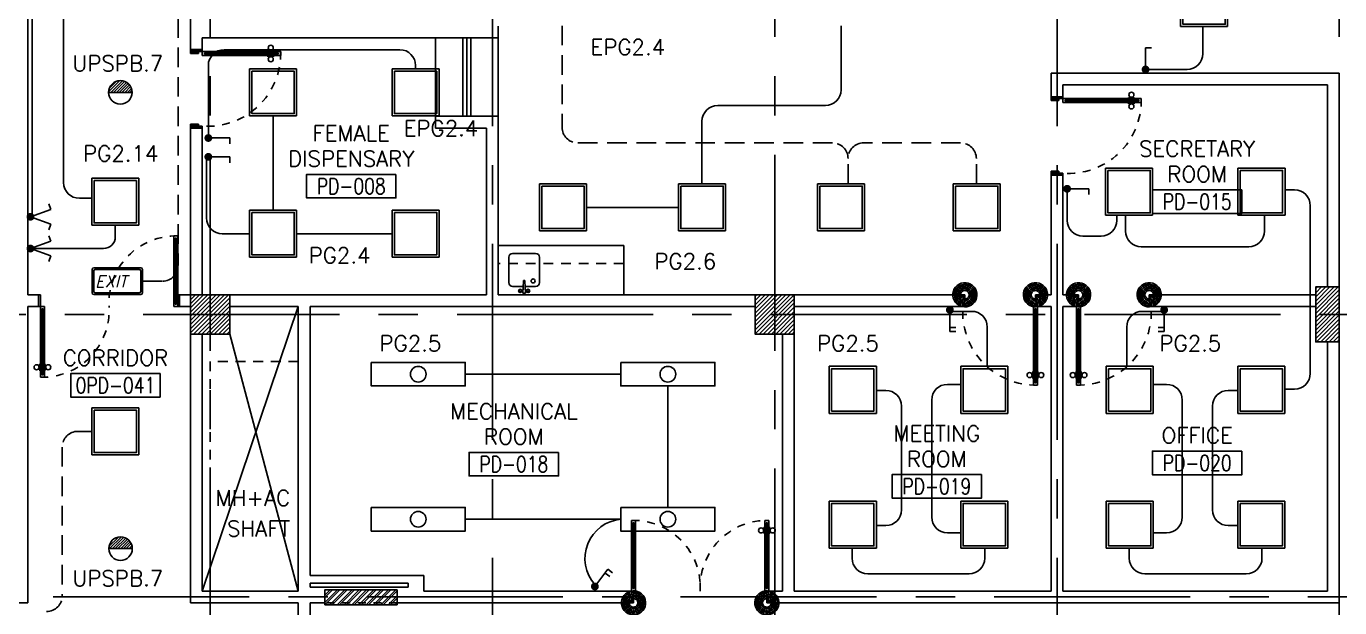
# Model space of a CAD drawing. Extents: x -10 to 91, y -4 to 87.
# Drawn here: x 29.2 to 45.95, y 32.35 to 39.76 of the extents above; entities that cross this region are included whole.
import ezdxf
from ezdxf.enums import TextEntityAlignment as Align

# ---------------------------------------------------------------- set-up
doc = ezdxf.new("R2010")
doc.units = 0
doc.header["$MEASUREMENT"] = 0
for name, pattern in [('CENTERX2', [4, 2.5, -0.5, 0.5, -0.5]), ('HIDDEN', [0.375, 0.25, -0.125]), ('HIDDEN2', [0.1875, 0.125, -0.0625])]:
    doc.linetypes.add(name, pattern=pattern)
doc.layers.get('0').update_dxf_attribs({"linetype": 'CONTINUOUS'})
for name, color, linetype in [('AXES', 11, 'CENTERX2'), ('COL', 11, 'CONTINUOUS'), ('COUNTER', 11, 'CONTINUOUS'), ('DIM', 11, 'CONTINUOUS'), ('DOOR', 11, 'CONTINUOUS'), ('E-CLINE', 2, 'CONTINUOUS'), ('E-HLINE', 2, 'HIDDEN'), ('E-LI', 4, 'CONTINUOUS'), ('E-LITE', 4, 'CONTINUOUS'), ('E-SWITCH', 4, 'CONTINUOUS'), ('E-TRXT', 4, 'CONTINUOUS'), ('EL-LITE', 4, 'CONTINUOUS'), ('FHC', 11, 'CONTINUOUS'), ('GAR', 11, 'CONTINUOUS'), ('HAT', 11, 'CONTINUOUS'), ('HIDDEN', 11, 'HIDDEN2'), ('Locker', 11, 'CONTINUOUS'), ('ME-FIX', 11, 'CONTINUOUS'), ('RM-BOX', 11, 'CONTINUOUS'), ('RM-NAME', 11, 'CONTINUOUS'), ('RM-NO', 11, 'CONTINUOUS'), ('WALL', 11, 'CONTINUOUS'), ('WIN', 11, 'CONTINUOUS')]:
    doc.layers.add(name, color=color, linetype=linetype)
doc.styles.add('ITALICC', font='italicc')
doc.styles.add('ROMANS', font='ROMANS.shx', dxfattribs={"width": 0.6})

# ---------------------------------------------------------------- blocks, each defined once
blk = doc.blocks.new('A$C272A55A0')
at = {"layer": 'DOOR', "color": 0, "linetype": 'ByBlock'}
for p, q in [((0, 900), (0, 1050)), ((50, 1050), (0, 1050)), ((50, 950), (50, 1050)), ((1750, 950), (1750, 1050)), ((1750, 1050), (1800, 1050)), ((1800, 1050), (1800, 900)), ((0, 900), (25, 900)), ((25, 950), (50, 950)), ((25, 900), (25, 950)), ((75, 900), (25, 900)), ((25, 850), (25, 900)), ((42, 850), (25, 850)), ((58, 870), (42, 870)), ((42, 870), (42, 850)), ((58, 850), (58, 870)), ((75, 850), (58, 850)), ((75, 900), (75, 850)), ((1725, 900), (1775, 900)), ((1725, 900), (1725, 850)), ((1725, 850), (1742, 850)), ((1742, 870), (1758, 870)), ((1742, 850), (1742, 870)), ((1775, 950), (1750, 950)), ((1758, 870), (1758, 850)), ((1758, 850), (1775, 850)), ((1775, 900), (1775, 950)), ((1800, 900), (1775, 900)), ((1775, 850), (1775, 900)), ((1725, 173), (1718, 173)), ((1718, 173), (1718, 83)), ((1775, 173), (1782, 173)), ((1782, 173), (1782, 83)), ((25, 50), (42, 50)), ((25, 50), (25, 0)), ((25, 0), (75, 0)), ((75, 0), (25, 0)), ((42, 50), (42, 30)), ((42, 30), (58, 30)), ((58, 50), (75, 50)), ((58, 50), (58, 30)), ((75, 50), (75, 0)), ((1718, 160), (1709, 160)), ((1709, 95), (1709, 160)), ((1718, 95), (1709, 95)), ((1718, 95), (1718, 160)), ((1725, 83), (1718, 83)), ((1742, 50), (1725, 50)), ((1725, 50), (1725, 0)), ((1775, 0), (1725, 0)), ((1725, 0), (1775, 0)), ((1742, 50), (1742, 30)), ((1758, 30), (1742, 30)), ((1775, 50), (1758, 50)), ((1758, 50), (1758, 30)), ((1775, 83), (1782, 83)), ((1775, 50), (1775, 0)), ((1782, 160), (1791, 160)), ((1782, 95), (1782, 160)), ((1782, 95), (1791, 95)), ((1791, 95), (1791, 160))]:
    blk.add_line(p, q, dxfattribs=at)
at = {"layer": 'DOOR', "color": 9, "linetype": 'ByBlock'}
for p, q in [((50, 1050), (0, 1010)), ((50, 1050), (0, 937)), ((50, 1050), (37, 950)), ((1750, 1050), (1800, 1010)), ((1750, 1050), (1800, 937)), ((1750, 1050), (1763, 950))]:
    blk.add_line(p, q, dxfattribs=at)
at = {"layer": 'DOOR', "linetype": 'ByBlock'}
for p, q in [((25, 850), (25, 50)), ((42, 850), (42, 50)), ((58, 850), (58, 50)), ((75, 50), (75, 850)), ((1725, 50), (1725, 850)), ((1742, 850), (1742, 50)), ((1758, 850), (1758, 50)), ((1775, 850), (1775, 50))]:
    blk.add_line(p, q, dxfattribs=at)
at = {"layer": 'DOOR', "color": 0, "linetype": 'ByBlock'}
for centre in [(1676, 128), (1824, 128)]:
    blk.add_circle(centre, 32.4, dxfattribs=at)
at = {"layer": 'DOOR', "color": 9, "linetype": 'ByBlock'}
for centre, radius, start, end in [((50, 1050), 54.4, 203.2074, 270), ((50, 1050), 34.4, 180, 270), ((50, 1050), 14.4, 180, 270), ((1750, 1050), 14.4, 270, 0), ((1750, 1050), 34.4, 270, 0), ((1750, 1050), 54.4, 270, 336.7926), ((50, 1050), 74.4, 227.7764, 270), ((50, 1050), 94.4, 238.0182, 270), ((50, 1050), 114, 244.0838, 257.3774), ((50, 1050), 134, 248.1598, 259.28), ((50, 1050), 154, 251.1053, 256.2858), ((1750, 1050), 74.4, 270, 312.2236), ((1750, 1050), 94.4, 270, 301.9818), ((1750, 1050), 114, 282.6226, 295.9162), ((1750, 1050), 134, 280.72, 291.8402), ((1750, 1050), 154, 283.7142, 288.8947)]:
    blk.add_arc(centre, radius, start, end, dxfattribs=at)
at = {"layer": 'DOOR', "linetype": 'HIDDEN', "ltscale": 0.5}
for centre, start, end in [((50, 851), 268.3174, 3.2965), ((1750, 851), 176.7035, 271.6826)]:
    blk.add_arc(centre, 851, start, end, dxfattribs=at)
at = {"layer": 'WALL', "linetype": 'ByBlock'}
blk.add_line((1800, 900), (1800, 1050), dxfattribs=at)
blk = doc.blocks.new('*X83')
at = {"color": 0}
for p, q in [((49339, 32263), (49838, 32761)), ((49339, 32316), (49785, 32761)), ((49339, 32369), (49732, 32761)), ((49339, 32422), (49679, 32761)), ((49339, 32475), (49625, 32761)), ((49339, 32528), (49572, 32761)), ((49339, 32581), (49519, 32761)), ((49339, 32634), (49466, 32761)), ((49339, 32687), (49413, 32761)), ((49339, 32740), (49360, 32761)), ((49391, 32261), (49839, 32710)), ((49444, 32261), (49839, 32657)), ((49497, 32261), (49839, 32603)), ((49550, 32261), (49839, 32550)), ((49603, 32261), (49839, 32497)), ((49656, 32261), (49839, 32444)), ((49709, 32261), (49839, 32391)), ((49762, 32261), (49839, 32338)), ((49815, 32261), (49839, 32285))]:
    blk.add_line(p, q, dxfattribs=at)
blk = doc.blocks.new('COL50')
at = {"layer": 'COL'}
blk.add_lwpolyline([(-250, 250), (-250, -250), (250, -250), (250, 250)], close=True, dxfattribs=at)
blk = doc.blocks.new('RM1')
at = {"layer": 'RM-BOX'}
blk.add_lwpolyline([(570, -200), (-570, -200), (-570, -500), (570, -500)], close=True, dxfattribs=at)
at = {"layer": 'RM-NAME', "style": 'ROMANS'}
for tag, p in [('ROOMNAME1', (0, 324)), ('ROOMNAME2', (0, 0))]:
    blk.add_attdef(tag, text='', height=200, dxfattribs=at).set_placement(p, align=Align.MIDDLE)
at = {"layer": 'RM-NO', "style": 'ROMANS', "width": 0.8}
blk.add_attdef('ROOMNO', text='', height=200, dxfattribs=at).set_placement((0, -350), align=Align.MIDDLE)
blk = doc.blocks.new('*X88')
at = {"color": 0}
for p, q in [((42139, 32275), (42625, 32761)), ((42139, 32328), (42572, 32761)), ((42139, 32381), (42519, 32761)), ((42139, 32434), (42466, 32761)), ((42139, 32487), (42413, 32761)), ((42139, 32540), (42360, 32761)), ((42139, 32593), (42307, 32761)), ((42139, 32646), (42254, 32761)), ((42139, 32699), (42201, 32761)), ((42139, 32752), (42148, 32761)), ((42178, 32261), (42639, 32722)), ((42231, 32261), (42639, 32669)), ((42284, 32261), (42639, 32616)), ((42337, 32261), (42639, 32563)), ((42390, 32261), (42639, 32510)), ((42443, 32261), (42639, 32457)), ((42496, 32261), (42639, 32404)), ((42549, 32261), (42639, 32351)), ((42602, 32261), (42639, 32298))]:
    blk.add_line(p, q, dxfattribs=at)
blk = doc.blocks.new('A$C24ED45A6')
at = {"layer": 'DOOR', "color": 0, "linetype": 'ByBlock'}
for p, q in [((909, 1055), (909, 990)), ((918, 1055), (909, 1055)), ((918, 978), (918, 1068)), ((925, 1068), (918, 1068)), ((918, 1055), (918, 990)), ((925, 1100), (925, 1150)), ((925, 1150), (975, 1150)), ((975, 1150), (925, 1150)), ((942, 1100), (925, 1100)), ((942, 1100), (942, 1120)), ((958, 1120), (942, 1120)), ((958, 1100), (958, 1120)), ((975, 1100), (958, 1100)), ((975, 1100), (975, 1150)), ((975, 1068), (982, 1068)), ((982, 978), (982, 1068)), ((982, 1055), (982, 990)), ((982, 1055), (991, 1055)), ((991, 1055), (991, 990)), ((918, 990), (909, 990)), ((925, 978), (918, 978)), ((975, 978), (982, 978)), ((982, 990), (991, 990)), ((925, 150), (925, 200)), ((925, 200), (942, 200)), ((942, 200), (942, 180)), ((942, 180), (958, 180)), ((958, 180), (958, 200)), ((958, 200), (975, 200)), ((975, 200), (975, 150)), ((0, 0), (0, 150)), ((0, 150), (25, 150)), ((50, 0), (0, 0)), ((25, 150), (25, 100)), ((25, 100), (50, 100)), ((50, 100), (50, 0)), ((925, 150), (975, 150)), ((975, 100), (950, 100)), ((950, 100), (950, 0)), ((1000, 150), (975, 150)), ((975, 150), (975, 100)), ((1000, 150), (1000, 0)), ((950, 0), (1000, 0))]:
    blk.add_line(p, q, dxfattribs=at)
at = {"layer": 'DOOR', "linetype": 'ByBlock'}
for p, q in [((925, 1100), (925, 200)), ((942, 200), (942, 1100)), ((958, 200), (958, 1100)), ((975, 200), (975, 1100))]:
    blk.add_line(p, q, dxfattribs=at)
at = {"layer": 'DOOR', "color": 9, "linetype": 'ByBlock'}
for p, q in [((50, 0), (0, 114)), ((50, 0), (0, 40)), ((50, 0), (37, 100)), ((950, 0), (1000, 114)), ((950, 0), (963, 100)), ((950, 0), (1000, 40))]:
    blk.add_line(p, q, dxfattribs=at)
at = {"layer": 'DOOR', "color": 0, "linetype": 'ByBlock'}
for centre in [(876, 1023), (1024, 1023)]:
    blk.add_circle(centre, 32.4, dxfattribs=at)
at = {"layer": 'DOOR', "linetype": 'HIDDEN', "ltscale": 0.5}
blk.add_arc((950, 222), 928, 88.456, 184.4816, dxfattribs=at)
at = {"layer": 'DOOR', "color": 9, "linetype": 'ByBlock'}
for centre, radius, start, end in [((50, 0), 154, 103.7142, 108.8947), ((50, 0), 134, 100.72, 111.8402), ((50, 0), 114, 102.6226, 115.9162), ((50, 0), 94.4, 90, 121.9818), ((50, 0), 74.4, 90, 132.2236), ((50, 0), 54.4, 90, 156.7926), ((50, 0), 34.4, 90, 180), ((50, 0), 14.4, 90, 180), ((950, 0), 94.4, 58.0182, 90), ((950, 0), 74.4, 47.7764, 90), ((950, 0), 54.4, 23.2074, 90), ((950, 0), 34.4, 0, 90), ((950, 0), 14.4, 0, 90), ((950, 0), 134, 68.1598, 79.28), ((950, 0), 114, 64.0838, 77.3774), ((950, 0), 154, 71.1053, 76.2858)]:
    blk.add_arc(centre, radius, start, end, dxfattribs=at)
at = {"layer": 'WALL'}
blk.add_line((1000, 0), (1000, 150), dxfattribs=at)
blk = doc.blocks.new('A$C347D0806')
at = {"layer": 'ME-FIX'}
for p, q in [((0.627, 1.6), (0.627, 0)), ((0.107, 1.28), (0.107, 1.417)), ((0.157, 1.467), (0.478, 1.467)), ((0.528, 1.417), (0.528, 1.124)), ((0.019, 1.254), (0.019, 1.287)), ((0.019, 1.287), (0.174, 1.28)), ((0.019, 1.254), (0.174, 1.261)), ((0.107, 1.124), (0.107, 1.261)), ((0.478, 1.074), (0.157, 1.074)), ((0.627, 0), (0, 0))]:
    blk.add_line(p, q, dxfattribs=at)
for centre, radius in [((0.05, 1.32), 0.0217), ((0.05, 1.221), 0.0217), ((0.05, 1.32), 0.014), ((0.05, 1.221), 0.014), ((0.177, 1.156), 0.0255)]:
    blk.add_circle(centre, radius, dxfattribs=at)
for centre, radius, start, end in [((0.157, 1.417), 0.0499, 90, 180), ((0.478, 1.417), 0.0499, 0, 90), ((0.174, 1.27), 0.00997, 270, 90), ((0.157, 1.124), 0.0499, 180, 270), ((0.478, 1.124), 0.0499, 270, 0)]:
    blk.add_arc(centre, radius, start, end, dxfattribs=at)
blk = doc.blocks.new('fe-door')
at = {"layer": 'DOOR', "color": 0, "linetype": 'ByBlock'}
for p, q in [((-900, 1775), (-900, 1725)), ((-900, 1725), (-900, 1775)), ((-850, 1775), (-900, 1775)), ((-850, 1725), (-900, 1725)), ((-870, 1758), (-870, 1742)), ((-850, 1758), (-870, 1758)), ((-850, 1742), (-870, 1742)), ((-850, 1775), (-850, 1758)), ((-850, 1742), (-850, 1725)), ((-818, 1775), (-818, 1782)), ((-728, 1782), (-818, 1782)), ((-818, 1725), (-818, 1718)), ((-728, 1718), (-818, 1718)), ((-805, 1782), (-805, 1791)), ((-805, 1791), (-740, 1791)), ((-805, 1782), (-740, 1782)), ((-805, 1718), (-805, 1709)), ((-805, 1718), (-740, 1718)), ((-805, 1709), (-740, 1709)), ((-740, 1782), (-740, 1791)), ((-740, 1718), (-740, 1709)), ((-728, 1775), (-728, 1782)), ((-728, 1725), (-728, 1718)), ((-50, 1758), (-50, 1775)), ((-50, 1775), (0, 1775)), ((-30, 1758), (-50, 1758)), ((-50, 1725), (-50, 1742)), ((-50, 1742), (-30, 1742)), ((0, 1725), (-50, 1725)), ((-30, 1742), (-30, 1758)), ((150, 1800), (0, 1800)), ((0, 1800), (0, 1775)), ((0, 1725), (0, 1775)), ((0, 1775), (150, 1775)), ((150, 1775), (150, 1800)), ((0, 75), (0, 25)), ((0, 75), (50, 75)), ((0, 0), (0, 25)), ((0, 25), (50, 25)), ((150, 25), (0, 25)), ((0, 0), (150, 0)), ((30, 58), (30, 42)), ((50, 58), (30, 58)), ((30, 42), (50, 42)), ((50, 75), (50, 58)), ((50, 42), (50, 25)), ((150, 25), (150, 0)), ((850, 58), (850, 75)), ((850, 75), (900, 75)), ((850, 58), (870, 58)), ((850, 25), (850, 42)), ((850, 42), (870, 42)), ((850, 25), (900, 25)), ((870, 42), (870, 58)), ((900, 25), (900, 75)), ((900, 75), (900, 25))]:
    blk.add_line(p, q, dxfattribs=at)
at = {"layer": 'DOOR', "linetype": 'ByBlock'}
for p, q in [((-50, 1775), (-850, 1775)), ((-50, 1758), (-850, 1758)), ((-50, 1742), (-850, 1742)), ((-850, 1725), (-50, 1725)), ((850, 75), (50, 75)), ((50, 58), (850, 58)), ((50, 42), (850, 42)), ((50, 25), (850, 25))]:
    blk.add_line(p, q, dxfattribs=at)
at = {"layer": 'DOOR', "color": 0, "linetype": 'ByBlock'}
for centre in [(-773, 1824), (-773, 1676)]:
    blk.add_circle(centre, 32.4, dxfattribs=at)
at = {"layer": 'DOOR', "linetype": 'HIDDEN', "ltscale": 0.5}
for centre, start, end in [((-49, 1750), 178.3174, 273.2965), ((49, 50), 358.3174, 93.2965)]:
    blk.add_arc(centre, 851, start, end, dxfattribs=at)
at = {"layer": 'WALL'}
for p, q in [((0, 1800), (150, 1800)), ((0, 0), (150, 0))]:
    blk.add_line(p, q, dxfattribs=at)
at = {"layer": 'WALL', "linetype": 'ByBlock'}
blk.add_line((0, 1800), (150, 1800), dxfattribs=at)
blk = doc.blocks.new('L42')
at = {"layer": 'E-LITE'}
for p, q in [((0.3, 0.3), (-0.3, 0.3)), ((-0.3, 0.3), (-0.3, -0.3)), ((0.3, -0.3), (0.3, 0.3)), ((-0.3, -0.3), (0.3, -0.3))]:
    blk.add_line(p, q, dxfattribs=at)
at = {"layer": 'E-LITE', "color": 8}
blk.add_lwpolyline([(-0.27, 0.27), (-0.27, -0.27), (0.27, -0.27), (0.27, 0.27)], close=True, dxfattribs=at)
blk = doc.blocks.new('1G1W')
for p, q in [((0, 0), (0.55, 0)), ((0.55, 0), (0.55, -0.15))]:
    blk.add_line(p, q)
at = {"const_width": 0.1}
blk.add_lwpolyline([(-0.05, 0, 1), (0.05, 0, 1)], format="xyb", close=True, dxfattribs=at)
blk = doc.blocks.new('2G1W')
for p, q in [((0, 0), (0.55, 0)), ((0.45, 0), (0.45, -0.15)), ((0.55, 0), (0.55, -0.15))]:
    blk.add_line(p, q)
at = {"const_width": 0.1}
blk.add_lwpolyline([(-0.05, 0, 1), (0.05, 0, 1)], format="xyb", close=True, dxfattribs=at)
blk = doc.blocks.new('EXIT')
at = {"layer": 'E-LITE', "color": 4}
for p, q in [((0.3, 0.17), (-0.3, 0.17)), ((-0.32, 0.15), (-0.32, -0.15)), ((0.32, -0.15), (0.32, 0.15)), ((-0.3, -0.17), (0.3, -0.17))]:
    blk.add_line(p, q, dxfattribs=at)
at = {"layer": 'E-LITE', "color": 8}
for p, q in [((-0.3, 0.13), (-0.3, -0.13)), ((0.28, 0.15), (-0.28, 0.15)), ((0.3, -0.13), (0.3, 0.13)), ((-0.28, -0.15), (0.28, -0.15))]:
    blk.add_line(p, q, dxfattribs=at)
at = {"layer": 'E-LITE', "color": 4}
for centre, start, end in [((-0.3, 0.15), 90, 180), ((0.3, 0.15), 360, 90), ((-0.3, -0.15), 180, 270), ((0.3, -0.15), 270, 0)]:
    blk.add_arc(centre, 0.02, start, end, dxfattribs=at)
at = {"layer": 'E-LITE', "color": 8}
for centre, start, end in [((-0.28, 0.13), 90, 180), ((0.28, 0.13), 0, 90), ((-0.28, -0.13), 180, 270), ((0.28, -0.13), 270, 0)]:
    blk.add_arc(centre, 0.02, start, end, dxfattribs=at)
at = {"layer": 'E-LITE', "color": 5, "style": 'ITALICC'}
blk.add_text('EXIT', height=0.15, dxfattribs=at).set_placement((-0.284, -0.078))
blk = doc.blocks.new('1G2W')
for p, q in [((0, 0), (0.517, 0.188)), ((0, 0), (0.517, -0.188)), ((0.517, 0.188), (0.466, 0.329)), ((0.517, -0.188), (0.466, -0.329))]:
    blk.add_line(p, q)
at = {"const_width": 0.1}
blk.add_lwpolyline([(-0.05, 0, 1), (0.05, 0, 1)], format="xyb", close=True, dxfattribs=at)
blk = doc.blocks.new('EL')
at = {"layer": 'EL-LITE'}
h = blk.add_hatch(dxfattribs=at)
h.set_pattern_fill('ANSI31', color=4, scale=0.2, style=0)
h.set_pattern_definition([(45, (587.071197, 567.777136), (-0.0176776695, 0.0176776695), [])])
h.paths.add_polyline_path([(0.15, 0, 1), (-0.15, 0)])
at = {"layer": 'EL-LITE', "color": 4}
blk.add_line((-0.15, 0), (0.15, 0), dxfattribs=at)
blk.add_circle((0, 0), 0.15, dxfattribs=at)
blk = doc.blocks.new('FLS240')
at = {"layer": 'E-LI'}
blk.add_lwpolyline([(-0.6, 0.15), (-0.6, -0.15), (0.6, -0.15), (0.6, 0.15)], close=True, dxfattribs=at)
blk.add_circle((0, 0), 0.1, dxfattribs=at)

msp = doc.modelspace()

# ---------------------------------------------------------------- hatches: boundary and pattern name
at = {"layer": 'FHC', "linetype": 'ByBlock', "ltscale": 0.3}
h = msp.add_hatch(dxfattribs=at)
h.set_pattern_fill('ANSI32', color=11, scale=175, style=0)
h.set_pattern_definition([(44.999998, (-199.187276, 1.33441), (-0.046403885, 0.046403882), []), (44.999998, (-199.15634, 1.33441), (-0.046403885, 0.046403882), [])])
h.paths.add_polyline_path([(33.9289, 32.3854), (33.9289, 32.5754), (33.0089, 32.5754), (33.0089, 32.3854)])
h.paths.add_polyline_path([(32.7963, 31.9643), (32.7963, 32.3851), (33.0588, 32.3851), (33.0588, 31.9643)], flags=9)
at = {"layer": 'HAT'}
h = msp.add_hatch(dxfattribs=at)
h.set_pattern_fill('ANSI31', color=256, scale=0.3, style=0)
h.set_pattern_definition([(45, (-337.801315, -26.44558), (-0.0265165043, 0.0265165043), [])])
h.paths.add_polyline_path([(45.9439, 36.0854), (45.9439, 36.4354), (45.6439, 36.4354), (45.6439, 36.0854)])
h.paths.add_polyline_path([(45.6439, 35.7354), (45.9439, 35.7354), (45.9439, 36.0854), (45.6439, 36.0854)])

# ---------------------------------------------------------------- linework, layer by layer
at = {"layer": 'AXES'}
for p, q in [((31.5439, 7.6211), (31.5439, 86.0986)), ((38.7439, 7.6211), (38.7439, 86.0986)), ((45.9439, 7.6211), (45.9439, 85.7579)), ((35.1439, 14.4854), (35.1439, 73.3054)), ((42.3439, 14.4854), (42.3439, 73.3054)), ((2.6925, 36.0854), (71.7839, 36.0854)), ((13.5439, 32.4854), (71.7839, 32.4854))]:
    msp.add_line(p, q, dxfattribs=at)
at = {"layer": 'COL'}
msp.add_lwpolyline([(45.9439, 36.4354), (45.9439, 35.7354), (45.6439, 35.7354), (45.6439, 36.4354)], close=True, dxfattribs=at)
at = {"layer": 'COUNTER'}
for p, q in [((34.4189, 38.6104), (34.4189, 39.6104)), ((35.2189, 39.6104), (35.2189, 38.6104))]:
    msp.add_line(p, q, dxfattribs=at)
at = {"layer": 'E-CLINE', "color": 4}
for p, q in [((29.6765, 37.7654), (29.6765, 43.1996)), ((29.2728, 37.3224), (29.2728, 40.2485)), ((39.5909, 39.7651), (39.5909, 38.9474)), ((38.0167, 38.7474), (39.3909, 38.7474)), ((32.3463, 38.6143), (32.3463, 37.4143)), ((37.8167, 37.7499), (37.8167, 38.5474)), ((30.0353, 37.5654), (29.8765, 37.5654)), ((45.2514, 37.6713), (45.3736, 37.6713)), ((37.5167, 37.4499), (36.3425, 37.4499)), ((45.5736, 37.4713), (45.5736, 35.3328)), ((30.3353, 37.222), (30.3353, 37.0746)), ((43.2181, 37.35), (43.2181, 37.1482)), ((44.9886, 37.35), (44.9886, 37.1482)), ((32.6463, 37.1143), (33.8644, 37.1143)), ((30.1853, 36.9246), (29.2448, 36.9246)), ((43.4181, 36.9482), (44.7886, 36.9482)), ((34.7987, 35.3238), (36.7816, 35.3238)), ((41.1162, 35.1943), (40.9461, 35.1943)), ((43.5717, 35.1943), (43.7417, 35.1943)), ((37.3816, 35.1738), (37.3816, 33.625)), ((40.04, 35.1174), (40.1613, 35.1174)), ((44.6479, 35.1174), (44.5266, 35.1174)), ((45.2479, 35.1328), (45.3736, 35.1328)), ((40.3613, 34.9174), (40.3613, 33.5943)), ((40.7461, 34.9943), (40.7461, 33.502)), ((43.9417, 34.9943), (43.9417, 33.502)), ((44.3266, 34.9174), (44.3266, 33.5943)), ((34.7987, 33.475), (36.7816, 33.475)), ((40.04, 33.3943), (40.1613, 33.3943)), ((44.6479, 33.3943), (44.5266, 33.3943)), ((41.1162, 33.302), (40.9461, 33.302)), ((43.5717, 33.302), (43.7417, 33.302)), ((39.73, 33.1063), (39.73, 32.9789)), ((41.4235, 33.1063), (41.4235, 32.9789)), ((43.2643, 33.1063), (43.2643, 32.9789)), ((44.9578, 33.1063), (44.9578, 32.9789)), ((41.2235, 32.7789), (39.93, 32.7789)), ((43.4643, 32.7789), (44.7578, 32.7789))]:
    msp.add_line(p, q, dxfattribs=at)
for centre, radius, start, end in [((39.3909, 38.9474), 0.2, 270, 0), ((38.0167, 38.5474), 0.2, 90, 180), ((29.8765, 37.7654), 0.2, 180, 270), ((45.3736, 37.4713), 0.2, 0, 90), ((30.1853, 37.0746), 0.15, 270, 0), ((43.4181, 37.1482), 0.2, 180, 270), ((44.7886, 37.1482), 0.2, 270, 0), ((40.9461, 34.9943), 0.2, 90, 180), ((43.7417, 34.9943), 0.2, 0, 90), ((45.3736, 35.3328), 0.2, 270, 0), ((40.1613, 34.9174), 0.2, 0, 90), ((44.5266, 34.9174), 0.2, 90, 180), ((40.1613, 33.5943), 0.2, 270, 0), ((40.9461, 33.502), 0.2, 180, 270), ((43.7417, 33.502), 0.2, 270, 0), ((44.5266, 33.5943), 0.2, 180, 270), ((36.826, 32.9753), 0.5017, 95.07984, 221.39934), ((39.93, 32.9789), 0.2, 180, 270), ((41.2235, 32.9789), 0.2, 270, 0), ((43.4643, 32.9789), 0.2, 180, 270), ((44.7578, 32.9789), 0.2, 270, 0)]:
    msp.add_arc(centre, radius, start, end, dxfattribs=at)
at = {"layer": 'E-HLINE', "color": 4}
for p, q in [((31.1386, 40.2358), (31.1386, 36.709)), ((36.0322, 39.7651), (36.0322, 38.4713)), ((36.2322, 38.2713), (39.4792, 38.2713)), ((41.1152, 38.2713), (39.8792, 38.2713)), ((39.6792, 37.7499), (39.6792, 38.0713)), ((41.3152, 37.7499), (41.3152, 38.0702)), ((30.6801, 36.509), (30.9386, 36.509)), ((30.0353, 34.5955), (29.8588, 34.5955)), ((29.6588, 34.3955), (29.6588, 32.5002))]:
    msp.add_line(p, q, dxfattribs=at)
for centre, start, end in [((36.2322, 38.4713), 180, 270), ((39.4792, 38.0713), 0, 90), ((39.4792, 38.0713), 0, 90), ((39.8792, 38.0713), 90, 180), ((41.1152, 38.0713), 0, 90), ((30.9386, 36.709), 270, 0), ((29.8588, 34.3955), 90, 180), ((29.4588, 32.5002), 270, 0)]:
    msp.add_arc(centre, 0.2, start, end, dxfattribs=at)
at = {"layer": 'E-SWITCH', "color": 4}
for p, q in [((44.2036, 39.7541), (44.2036, 39.4069)), ((33.9644, 39.4583), (31.7216, 39.4583)), ((31.5216, 38.3587), (31.5216, 39.2583)), ((34.1644, 39.2143), (34.1644, 39.2583)), ((43.4732, 39.2069), (44.0036, 39.2069)), ((31.4992, 38.0935), (31.4992, 37.3143)), ((42.4738, 37.6867), (42.4738, 37.284)), ((43.106, 37.35), (43.106, 37.284)), ((32.0463, 37.1143), (31.6992, 37.1143)), ((42.906, 37.084), (42.6738, 37.084)), ((40.9956, 36.1248), (41.2551, 36.1248)), ((43.6923, 36.1248), (43.4327, 36.1248)), ((41.4551, 35.4241), (41.4551, 35.9248)), ((43.2327, 35.4241), (43.2327, 35.9248)), ((36.6399, 32.744), (36.5801, 32.7893))]:
    msp.add_line(p, q, dxfattribs=at)
for centre, start, end in [((31.7216, 39.2583), 90, 180), ((33.9644, 39.2583), 0, 90), ((44.0036, 39.4069), 270, 0), ((31.6992, 37.3143), 180, 270), ((42.6738, 37.284), 180, 270), ((42.906, 37.284), 270, 0), ((41.2551, 35.9248), 0, 90), ((43.4327, 35.9248), 90, 180)]:
    msp.add_arc(centre, 0.2, start, end, dxfattribs=at)
at = {"layer": 'FHC', "linetype": 'ByBlock', "ltscale": 0.3}
for p, q in [((33.0089, 32.5754), (33.9289, 32.5754)), ((33.0089, 32.3854), (33.0089, 32.5754)), ((33.9289, 32.5754), (33.9289, 32.3854)), ((33.9289, 32.3854), (33.0089, 32.3854))]:
    msp.add_line(p, q, dxfattribs=at)
at = {"layer": 'FHC', "color": 250, "linetype": 'HIDDEN', "ltscale": 0.25}
msp.add_line((33.9289, 32.4104), (33.0089, 32.4104), dxfattribs=at)
at = {"layer": 'GAR'}
for p, q in [((31.4439, 32.5604), (32.6689, 36.1854)), ((32.6689, 32.5604), (31.7939, 35.8354))]:
    msp.add_line(p, q, dxfattribs=at)
at = {"layer": 'HIDDEN'}
for p, q in [((31.5439, 35.4854), (31.5439, 32.5604)), ((32.6689, 35.4854), (31.5439, 35.4854))]:
    msp.add_line(p, q, dxfattribs=at)
at = {"layer": 'ME-FIX', "linetype": 'HIDDEN2'}
msp.add_line((36.8191, 36.7354), (35.2189, 36.7354), dxfattribs=at)
at = {"layer": 'WALL'}
for p, q in [((29.2189, 42.0854), (29.2189, 36.3354)), ((31.2939, 39.4604), (31.2939, 39.9104)), ((35.2189, 39.7604), (35.2189, 39.6104)), ((31.4439, 39.6104), (35.2189, 39.6104)), ((31.4439, 39.4604), (31.4439, 39.6104)), ((31.4439, 39.4604), (31.2939, 39.4604)), ((45.9439, 39.1604), (42.2689, 39.1604)), ((42.2689, 38.8604), (42.2689, 39.1604)), ((45.9439, 36.3354), (45.9439, 39.1604)), ((42.4189, 38.8604), (42.2689, 38.8604)), ((42.4189, 38.8604), (42.4189, 39.0104)), ((45.7939, 39.0104), (42.4189, 39.0104)), ((45.7939, 36.4354), (45.7939, 39.0104)), ((34.4189, 38.6104), (35.2189, 38.6104)), ((34.4189, 38.6104), (34.4189, 38.4604)), ((35.2189, 38.6104), (35.2189, 36.3354)), ((31.2939, 36.3354), (31.2939, 38.4604)), ((31.4439, 38.4604), (31.2939, 38.4604)), ((31.4439, 36.3354), (31.4439, 38.4604)), ((34.4189, 38.4604), (35.0689, 38.4604)), ((35.0689, 36.3354), (35.0689, 38.4604)), ((42.4189, 37.8604), (42.2689, 37.8604)), ((42.2689, 36.3354), (42.2689, 37.8604)), ((42.4189, 36.3354), (42.4189, 37.8604)), ((29.3556, 36.3354), (29.2189, 36.3354)), ((29.3556, 36.1854), (29.2189, 36.1854)), ((29.2189, 36.1854), (29.2189, 32.4104)), ((29.3556, 36.1854), (29.3556, 36.3354)), ((31.2939, 36.3354), (31.1556, 36.3354)), ((31.1556, 36.1854), (31.1556, 36.3354)), ((31.2939, 36.1854), (31.1556, 36.1854)), ((31.7939, 36.3354), (35.0689, 36.3354)), ((31.7939, 36.1854), (32.6689, 36.1854)), ((32.6689, 36.1854), (32.6689, 32.5604)), ((32.8189, 36.1854), (38.4939, 36.1854)), ((32.8189, 36.1854), (32.8189, 32.7604)), ((35.2189, 36.3354), (38.4939, 36.3354)), ((41.1189, 36.3354), (38.9939, 36.3354)), ((41.1189, 36.1854), (38.9939, 36.1854)), ((41.1189, 36.1854), (41.1189, 36.3354)), ((42.2689, 36.3354), (42.1189, 36.3354)), ((42.1189, 36.1854), (42.1189, 36.3354)), ((42.2689, 36.1854), (42.1189, 36.1854)), ((42.2689, 32.5604), (42.2689, 36.1854)), ((42.5689, 36.3354), (42.4189, 36.3354)), ((42.5689, 36.1854), (42.4189, 36.1854)), ((42.4189, 32.5604), (42.4189, 36.1854)), ((42.5689, 36.1854), (42.5689, 36.3354)), ((43.5689, 36.1854), (43.5689, 36.3354)), ((45.6439, 36.3354), (43.5689, 36.3354)), ((45.6439, 36.1854), (43.5689, 36.1854)), ((31.2939, 35.8354), (31.2939, 32.4104)), ((31.4439, 35.8354), (31.4439, 32.5604)), ((38.8439, 32.5604), (38.8439, 35.8354)), ((38.9939, 32.5604), (38.9939, 35.8354)), ((45.7939, 32.5604), (45.7939, 35.7354)), ((45.9439, 32.4104), (45.9439, 35.8354)), ((34.2689, 32.7604), (32.8189, 32.7604)), ((34.2689, 32.7604), (34.2689, 32.5604)), ((32.6689, 32.5604), (31.4439, 32.5604)), ((34.0689, 32.6604), (32.8189, 32.6604)), ((32.8189, 32.6604), (32.8189, 32.6104)), ((34.0689, 32.6104), (32.8189, 32.6104)), ((33.0089, 32.4104), (33.0089, 32.5754)), ((33.0089, 32.5754), (33.9289, 32.5754)), ((33.9289, 32.5754), (33.9289, 32.4104)), ((34.0689, 32.6604), (34.0689, 32.6104)), ((36.8939, 32.5604), (34.2689, 32.5604)), ((36.8939, 32.5604), (36.8939, 32.4104)), ((38.6939, 32.5604), (38.6939, 32.4104)), ((38.8439, 32.5604), (38.6939, 32.5604)), ((42.2689, 32.5604), (38.9939, 32.5604)), ((45.7939, 32.5604), (42.4189, 32.5604)), ((29.2189, 32.4104), (17.2189, 32.4104)), ((32.6689, 32.4104), (31.2939, 32.4104)), ((32.6689, 32.1854), (32.6689, 32.4104)), ((32.8189, 32.1854), (32.8189, 32.4104)), ((33.0089, 32.4104), (32.8189, 32.4104)), ((36.8939, 32.4104), (33.9289, 32.4104)), ((45.9439, 32.4104), (38.6939, 32.4104))]:
    msp.add_line(p, q, dxfattribs=at)
at = {"layer": 'WIN'}
for p, q in [((34.7689, 38.6104), (34.7689, 39.6104)), ((34.8189, 38.6104), (34.8189, 39.6104)), ((34.8689, 38.6104), (34.8689, 39.6104))]:
    msp.add_line(p, q, dxfattribs=at)

# ---------------------------------------------------------------- block references
at = {"layer": 'COL', "xscale": 0.001000000047497451, "yscale": 0.0009999999892897904, "zscale": 0.001}
for p in [(31.5439, 36.0854), (38.7439, 36.0854)]:
    msp.add_blockref('COL50', p, dxfattribs=at)
at = {"layer": 'DIM', "xscale": 0.001000000047497451, "yscale": 0.0009999999892897904, "zscale": 0.001, "rotation": 90}
msp.add_blockref('fe-door', (31.1556, 36.1854), dxfattribs=at)
at = {"layer": 'DOOR', "color": 0, "yscale": 0.0009999999892897904, "zscale": 0.001}
for name, p, xscale, rotation in [('A$C24ED45A6', (31.2939, 38.4604), -0.0009999999892897904, 270), ('A$C24ED45A6', (42.2689, 37.8604), -0.0009999999892897904, 270), ('A$C24ED45A6', (41.1189, 36.3354), -0.001000000047497451, 180), ('A$C24ED45A6', (43.5689, 36.3354), 0.001000000047497451, 180), ('A$C272A55A0', (36.8939, 33.4608), -0.001000000047497451, 180)]:
    msp.add_blockref(name, p, dxfattribs=dict(at, xscale=xscale, rotation=rotation))
at = {"layer": 'E-LITE', "color": 4}
for name, p in [('L42', (44.2187, 40.0541)), ('L42', (32.3463, 38.9143)), ('L42', (34.1644, 38.9143)), ('L42', (43.2635, 37.65)), ('L42', (44.9514, 37.65)), ('L42', (30.3353, 37.522)), ('L42', (36.0425, 37.4499)), ('L42', (37.8167, 37.4499)), ('L42', (39.5909, 37.4499)), ('L42', (41.3208, 37.4499)), ('L42', (32.3463, 37.1143)), ('L42', (34.1644, 37.1143)), ('EXIT', (30.3601, 36.509)), ('L42', (43.2717, 35.1241)), ('L42', (44.9479, 35.1241)), ('L42', (30.3353, 34.5955)), ('L42', (43.2717, 33.4063)), ('L42', (44.9479, 33.4063))]:
    msp.add_blockref(name, p, dxfattribs=at)
at = {"layer": 'E-LITE'}
for name, p in [('EL', (30.3996, 38.9146)), ('FLS240', (34.1987, 35.3238)), ('FLS240', (37.3816, 35.3238)), ('FLS240', (34.1987, 33.475)), ('FLS240', (37.3816, 33.475)), ('EL', (30.4021, 33.1008))]:
    msp.add_blockref(name, p, dxfattribs=at)
at = {"layer": 'E-LITE', "color": 4, "xscale": -1}
for p in [(39.74, 35.1241), (41.4162, 35.1241), (39.74, 33.4063), (41.4162, 33.4063)]:
    msp.add_blockref('L42', p, dxfattribs=at)
at = {"layer": 'E-SWITCH', "color": 4, "yscale": 0.5, "zscale": 0.5}
for name, p, xscale, rotation in [('1G1W', (43.4732, 39.2069), 0.5, 90), ('2G1W', (40.9779, 36.1424), -0.5, 90), ('2G1W', (43.7099, 36.1424), 0.5, 270), ('1G1W', (36.4507, 32.6186), 0.5, 52.84061885184251)]:
    msp.add_blockref(name, p, dxfattribs=dict(at, xscale=xscale, rotation=rotation))
at = {"layer": 'E-SWITCH', "color": 4, "xscale": 0.5, "yscale": 0.5, "zscale": 0.5}
for name, p in [('1G1W', (31.5216, 38.3337)), ('1G1W', (31.5216, 38.0935)), ('1G1W', (42.4727, 37.6867)), ('1G2W', (29.2529, 37.3296)), ('1G2W', (29.2529, 36.9244))]:
    msp.add_blockref(name, p, dxfattribs=at)
at = {"layer": 'HAT', "xscale": 0.001000000047497451, "yscale": 0.0009999999892897904, "zscale": 0.001}
for p, values in [((33.3441, 38.0696), {'ROOMNO': 'PD-008', 'ROOMNAME2': 'DISPENSARY', 'ROOMNAME1': 'FEMALE'}), ((44.1315, 37.8729), {'ROOMNO': 'PD-015', 'ROOMNAME2': 'ROOM', 'ROOMNAME1': 'SECRETARY'}), ((35.4176, 34.5272), {'ROOMNO': 'PD-018', 'ROOMNAME2': 'ROOM', 'ROOMNAME1': 'MECHANICAL'}), ((40.8113, 34.2441), {'ROOMNO': 'PD-019', 'ROOMNAME2': 'ROOM', 'ROOMNAME1': 'MEETING'}), ((44.1315, 34.5432), {'ROOMNO': 'PD-020', 'ROOMNAME2': 'OFFICE'})]:
    msp.add_blockref('RM1', p, dxfattribs=at).add_auto_attribs(values)
for name in ['*X88', '*X83']:
    msp.add_blockref(name, (-10.8453, 3.5744), dxfattribs=at)
at = {"layer": 'Locker', "rotation": 90}
msp.add_blockref('A$C347D0806', (36.8191, 36.3354), dxfattribs=at)
at = {"layer": 'WALL', "xscale": 0.001000000047497451, "yscale": 0.0009999999892897904, "zscale": 0.001}
msp.add_blockref('RM1', (30.3369, 35.5324), dxfattribs=at).add_auto_attribs({'ROOMNO': '0PD-041', 'ROOMNAME2': 'CORRIDOR'})

# ---------------------------------------------------------------- texts
at = {"layer": 'E-TRXT', "color": 4, "style": 'ROMANS'}
for s, p in [('EPG2.4', (36.3956, 39.3916)), ('UPSPB.7', (29.7899, 39.184)), (' EPG2.4', (33.8751, 38.3573)), ('PG2.14', (29.9247, 38.036)), ('PG2.4', (32.8009, 36.7379)), ('PG2.6', (37.2098, 36.6618)), ('PG2.5', (33.7044, 35.6171)), ('PG2.5', (39.2847, 35.6171)), ('PG2.5', (43.6508, 35.6171)), ('UPSPB.7', (29.7899, 32.6231))]:
    msp.add_text(s, height=0.2, dxfattribs=at).set_placement(p)
at = {"layer": 'RM-NAME', "style": 'ROMANS'}
for s, p in [('MH+AC', (32.0899, 33.7471)), ('SHAFT', (32.1624, 33.3566))]:
    msp.add_text(s, height=0.2, dxfattribs=at).set_placement(p, align=Align.MIDDLE)

doc.saveas('drawing.dxf')
